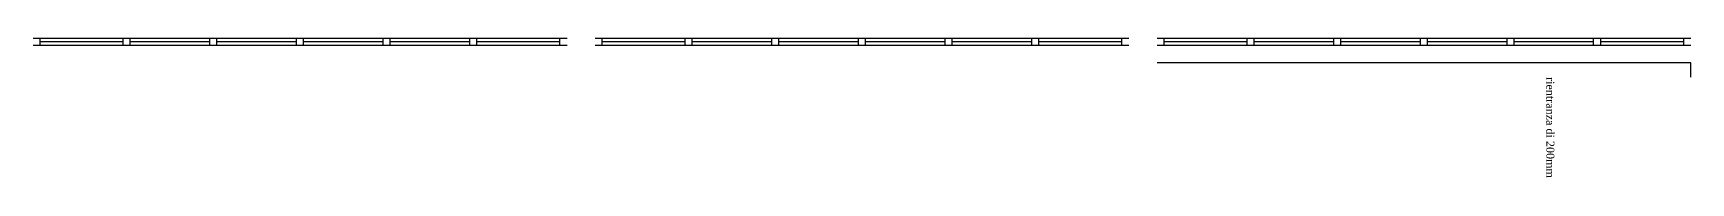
# Model space of a CAD drawing. Header units: millimetres. Extents: x 17501 to 162767, y 66837 to 324015.
# Drawn here: x 137388 to 160988, y 112206 to 114187 of the extents above; entities that cross this region are included whole.
import ezdxf

# ---------------------------------------------------------------- set-up
doc = ezdxf.new("R2010")
doc.units = ezdxf.units.MM
doc.layers.add('MURI', color=7, linetype='Continuous')
doc.layers.add('serramenti', color=4, linetype='Continuous')
doc.styles.add('scritte', font='times.ttf')

msp = doc.modelspace()

# ---------------------------------------------------------------- linework, layer by layer
at = {"layer": 'MURI'}
for p, q in [((160988, 113837, -1798), (153388, 113837, -1798)), ((160988, 113637, -1798), (160988, 113837, -1798))]:
    msp.add_line(p, q, dxfattribs=at)
at = {"layer": 'serramenti', "linetype": 'Continuous', "transparency": 33554687}
for p, q in [((137388, 114187, -899), (144988, 114187, -899)), ((137388, 114087, -899), (144988, 114087, -899)), ((137488, 114087, -899), (137488, 114187, -899)), ((138671, 114137, -899), (137488, 114137, -899)), ((138671, 114087, -899), (138671, 114187, -899)), ((138771, 114087, -899), (138771, 114187, -899)), ((139904, 114137, -899), (138771, 114137, -899)), ((139904, 114087, -899), (139904, 114187, -899)), ((140004, 114087, -899), (140004, 114187, -899)), ((141138, 114137, -899), (140004, 114137, -899)), ((141138, 114087, -899), (141138, 114187, -899)), ((141238, 114087, -899), (141238, 114187, -899)), ((142371, 114137, -899), (141238, 114137, -899)), ((142371, 114087, -899), (142371, 114187, -899)), ((142471, 114087, -899), (142471, 114187, -899)), ((143604, 114137, -899), (142471, 114137, -899)), ((143604, 114087, -899), (143604, 114187, -899)), ((143704, 114087, -899), (143704, 114187, -899)), ((144888, 114137, -899), (143704, 114137, -899)), ((144888, 114087, -899), (144888, 114187, -899)), ((145388, 114187, -899), (152988, 114187, -899)), ((145388, 114087, -899), (152988, 114087, -899)), ((145488, 114087, -899), (145488, 114187, -899)), ((146671, 114137, -899), (145488, 114137, -899)), ((146671, 114087, -899), (146671, 114187, -899)), ((146771, 114087, -899), (146771, 114187, -899)), ((147904, 114137, -899), (146771, 114137, -899)), ((147904, 114087, -899), (147904, 114187, -899)), ((148004, 114087, -899), (148004, 114187, -899)), ((149138, 114137, -899), (148004, 114137, -899)), ((149138, 114087, -899), (149138, 114187, -899)), ((149238, 114087, -899), (149238, 114187, -899)), ((150371, 114137, -899), (149238, 114137, -899)), ((150371, 114087, -899), (150371, 114187, -899)), ((150471, 114087, -899), (150471, 114187, -899)), ((151604, 114137, -899), (150471, 114137, -899)), ((151604, 114087, -899), (151604, 114187, -899)), ((151704, 114087, -899), (151704, 114187, -899)), ((152888, 114137, -899), (151704, 114137, -899)), ((152888, 114087, -899), (152888, 114187, -899)), ((153388, 114187, -899), (160988, 114187, -899)), ((153388, 114087, -899), (160988, 114087, -899)), ((153488, 114087, -899), (153488, 114187, -899)), ((154671, 114137, -899), (153488, 114137, -899)), ((154671, 114087, -899), (154671, 114187, -899)), ((154771, 114087, -899), (154771, 114187, -899)), ((155904, 114137, -899), (154771, 114137, -899)), ((155904, 114087, -899), (155904, 114187, -899)), ((156004, 114087, -899), (156004, 114187, -899)), ((157138, 114137, -899), (156004, 114137, -899)), ((157138, 114087, -899), (157138, 114187, -899)), ((157238, 114087, -899), (157238, 114187, -899)), ((158371, 114137, -899), (157238, 114137, -899)), ((158371, 114087, -899), (158371, 114187, -899)), ((158471, 114087, -899), (158471, 114187, -899)), ((159604, 114137, -899), (158471, 114137, -899)), ((159604, 114087, -899), (159604, 114187, -899)), ((159704, 114087, -899), (159704, 114187, -899)), ((160888, 114137, -899), (159704, 114137, -899)), ((160888, 114087, -899), (160888, 114187, -899))]:
    msp.add_line(p, q, dxfattribs=at)

# ---------------------------------------------------------------- texts
at = {"layer": 'MURI', "style": 'scritte'}
msp.add_text('rientranza di 200mm', height=113.93, rotation=270, dxfattribs=at).set_placement((158930, 113637, -1798))

doc.saveas('drawing.dxf')
